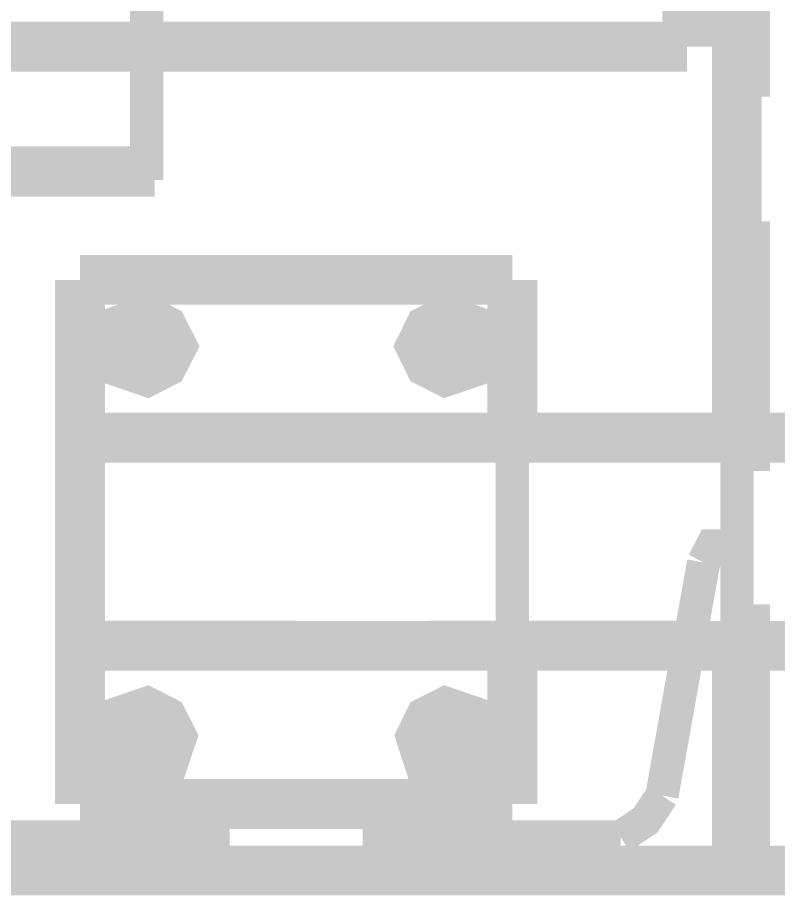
# Model space of a CAD drawing. Extents: x 0.1 to 11.6, y 0.3 to 16.2.
# Drawn here: x 8.2791 to 8.4317, y 11.975 to 12.1508 of the extents above; entities that cross this region are included whole.
import ezdxf

# ---------------------------------------------------------------- set-up
doc = ezdxf.new("R2010")
doc.units = 0
doc.header["$MEASUREMENT"] = 0

msp = doc.modelspace()

# ---------------------------------------------------------------- linework, layer by layer
at = {"color": 0}
for points, const_width in [([(8.42333, 12.0667), (8.42333, 12.8517)], 0.01), ([(8.41336, 12.145), (8.41336, 12.1983)], 0.01), ([(8.42665, 12.185), (8.42665, 12.135)], 0.00667), ([(8.30501, 12.1217), (8.30501, 12.1583)], 0.00667), ([(8.25667, 12.145), (8.41336, 12.145)], 0.01), ([(8.30501, 12.1217), (8.25331, 12.1217)], 0.00667), ([(8.30501, 12.12), (8.30501, 12.1217)], 0.00667), ([(8.30501, 12.1183), (8.30501, 12.12)], 0.00667), ([(8.30501, 12.12), (8.30664, 12.12)], 0.00667), ([(8.26335, 12.1183), (8.30333, 12.1183)], 0.00667), ([(8.30333, 12.1183), (8.30501, 12.1183)], 0.00667), ([(8.30333, 12.1183), (8.30501, 12.1183)], 0.00667), ([(8.30333, 12.1183), (8.30501, 12.1183)], 0.00667), ([(8.30333, 12.1183), (8.30501, 12.1183)], 0.00667), ([(8.30501, 12.1183), (8.30664, 12.1183)], 0.00667), ([(8.30501, 12.1183), (8.30664, 12.1183)], 0.00667), ([(8.42665, 12.11), (8.42665, 12.06)], 0.00667), ([(8.29167, 12.0983), (8.29167, 12.0667)], 0.01), ([(8.37831, 12.0983), (8.29167, 12.0983)], 0.01), ([(8.37831, 12.0667), (8.37831, 12.0983)], 0.01), ([(8.90169, 12.0667), (8.29167, 12.0667)], 0.01), ([(8.29167, 12.045), (8.29167, 12.0667)], 0.01), ([(8.37831, 12.025), (8.37831, 12.0667)], 0.00667), ([(8.42333, 12.025), (8.42333, 12.0667)], 0.00667), ([(8.33501, 12.065), (8.29167, 12.065)], 0.00667), ([(8.41168, 12.065), (8.36165, 12.065)], 0.00667), ([(8.29167, 12.025), (8.29167, 12.045)], 0.01), ([(8.42165, 12.045), (8.41835, 12.045), (8.41667, 12.0417)], 0.00667), ([(8.42165, 12.045), (8.42333, 12.045)], 0.00667), ([(8.40831, 11.995), (8.41667, 12.0417)], 0.00667), ([(8.42665, 12.0333), (8.42665, 11.98)], 0.00667), ([(8.29167, 12.025), (9.23833, 12.025)], 0.01), ([(8.29167, 12.025), (8.29167, 11.9933)], 0.01), ([(8.29167, 12.0267), (8.33501, 12.0267)], 0.00667), ([(8.36165, 12.0267), (8.41168, 12.0267)], 0.00667), ([(8.37831, 11.9933), (8.37831, 12.025)], 0.01), ([(8.42333, 11.98), (8.42333, 12.025)], 0.01), ([(8.29167, 11.9933), (8.37831, 11.9933)], 0.01), ([(8.40001, 11.9867), (8.405, 11.99), (8.40831, 11.995)], 0.00667), ([(8.27165, 11.9867), (8.32167, 11.9867)], 0.00667), ([(8.34831, 11.9867), (8.40001, 11.9867)], 0.00667), ([(8.42333, 11.98), (8.24669, 11.98)], 0.01), ([(8.45665, 11.98), (8.42333, 11.98)], 0.01)]:
    msp.add_lwpolyline(points, dxfattribs=dict(at, const_width=const_width))
for points, const_width in [([(8.30501, 12.08), (8.30832, 12.0817), (8.31, 12.085), (8.30832, 12.0883), (8.30501, 12.09), (8.30003, 12.0883), (8.29833, 12.085), (8.30003, 12.0817), (8.30501, 12.08)], 0.01), ([(8.30501, 12.0783), (8.30832, 12.08), (8.31, 12.085), (8.30832, 12.09), (8.30501, 12.0917), (8.30003, 12.09), (8.29833, 12.085), (8.30003, 12.08), (8.30501, 12.0783)], 0.00667), ([(8.36501, 12.08), (8.37001, 12.0817), (8.37169, 12.085), (8.37001, 12.0883), (8.36501, 12.09), (8.36165, 12.0883), (8.36003, 12.085), (8.36165, 12.0817), (8.36501, 12.08)], 0.01), ([(8.36501, 12.0783), (8.37001, 12.08), (8.37169, 12.085), (8.37001, 12.09), (8.36501, 12.0917), (8.36165, 12.09), (8.36003, 12.085), (8.36165, 12.08), (8.36501, 12.0783)], 0.00667), ([(8.30501, 12.0017), (8.30832, 12.0017), (8.31, 12.0067), (8.30832, 12.01), (8.30501, 12.0117), (8.30003, 12.01), (8.29833, 12.0067), (8.30003, 12.0017), (8.30501, 12.0017)], 0.01), ([(8.36501, 12.0017), (8.37001, 12.0017), (8.37169, 12.0067), (8.37001, 12.01), (8.36501, 12.0117), (8.36165, 12.01), (8.36003, 12.0067), (8.36165, 12.0017), (8.36501, 12.0017)], 0.01), ([(8.30501, 12), (8.30832, 12.0017), (8.31, 12.0067), (8.30832, 12.01), (8.30501, 12.0117), (8.30003, 12.01), (8.29833, 12.0067), (8.30003, 12.0017), (8.30501, 12)], 0.00667), ([(8.36501, 12), (8.37001, 12.0017), (8.37169, 12.0067), (8.37001, 12.01), (8.36501, 12.0117), (8.36165, 12.01), (8.36003, 12.0067), (8.36165, 12.0017), (8.36501, 12)], 0.00667)]:
    msp.add_lwpolyline(points, close=True, dxfattribs=dict(at, const_width=const_width))

doc.saveas('drawing.dxf')
